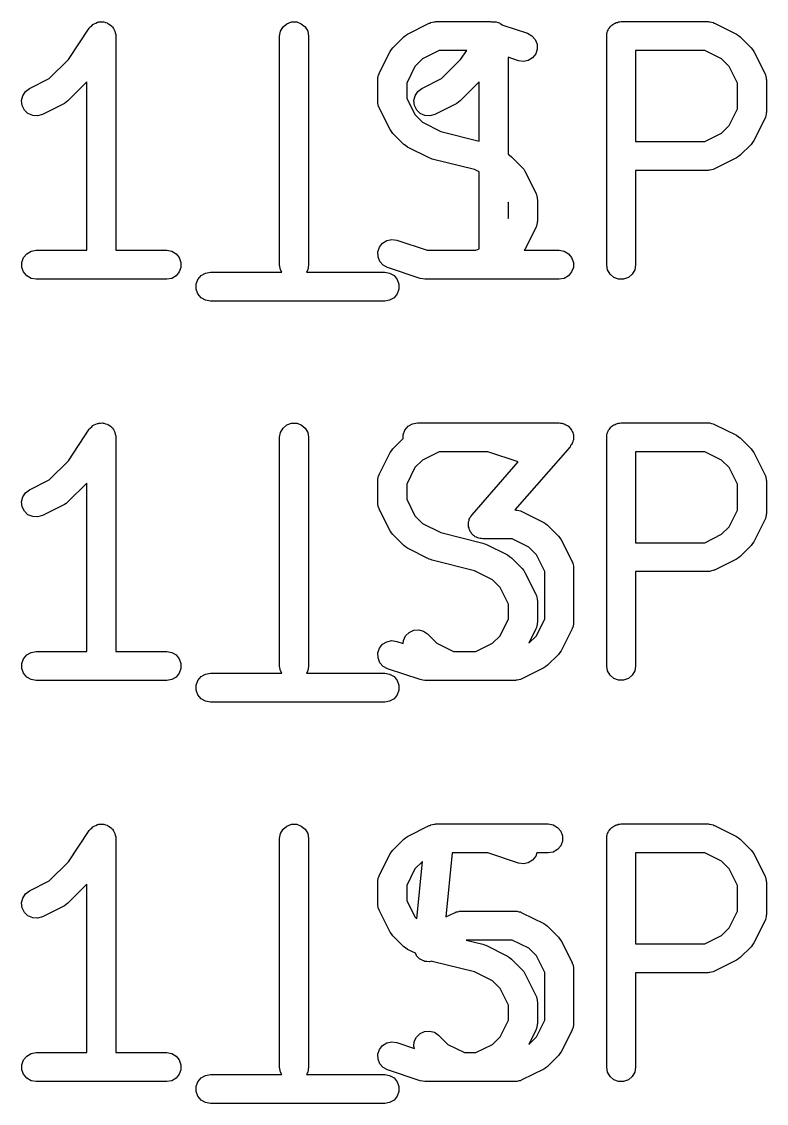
# Model space of a CAD drawing. Extents: x 98 to 199, y -139 to -72.
# Drawn here: x 156.42 to 161.13, y -107.11 to -100.26 of the extents above; entities that cross this region are included whole.
import ezdxf

# ---------------------------------------------------------------- set-up
doc = ezdxf.new("R2010")
doc.units = 0
doc.header["$MEASUREMENT"] = 0
doc.layers.add('BLACK', color=7, linetype='CONTINUOUS')

msp = doc.modelspace()

# ---------------------------------------------------------------- linework, layer by layer
at = {"layer": 'BLACK', "linetype": 'CONTINUOUS'}
for p, q in [((156.875, -100.271), (156.885, -100.267)), ((156.885, -100.267), (156.895, -100.262)), ((156.895, -100.262), (156.9, -100.262)), ((156.9, -100.262), (156.905, -100.26)), ((156.905, -100.26), (156.915, -100.26)), ((156.915, -100.26), (156.926, -100.259)), ((156.926, -100.259), (156.931, -100.26)), ((156.931, -100.26), (156.936, -100.26)), ((156.936, -100.26), (156.947, -100.264)), ((156.947, -100.264), (156.957, -100.266)), ((156.957, -100.266), (156.961, -100.269)), ((156.961, -100.269), (156.966, -100.271)), ((158.094, -100.271), (158.124, -100.26)), ((158.124, -100.26), (158.156, -100.26)), ((158.156, -100.26), (158.185, -100.271)), ((158.857, -100.337), (158.995, -100.268)), ((158.995, -100.268), (159, -100.267)), ((159, -100.267), (159.005, -100.264)), ((159.005, -100.264), (159.015, -100.262)), ((159.015, -100.262), (159.025, -100.259)), ((159.025, -100.259), (159.031, -100.259)), ((159.031, -100.259), (159.036, -100.258)), ((159.036, -100.258), (159.381, -100.258)), ((159.381, -100.258), (159.389, -100.26)), ((159.389, -100.26), (159.397, -100.26)), ((159.397, -100.26), (159.408, -100.259)), ((159.408, -100.259), (159.413, -100.26)), ((159.413, -100.26), (159.418, -100.26)), ((159.418, -100.26), (159.429, -100.264)), ((159.429, -100.264), (159.439, -100.266)), ((159.439, -100.266), (159.443, -100.269)), ((159.443, -100.269), (159.448, -100.271)), ((160.162, -100.271), (160.17, -100.268)), ((160.17, -100.268), (160.177, -100.264)), ((160.177, -100.264), (160.185, -100.263)), ((160.185, -100.263), (160.192, -100.26)), ((160.192, -100.26), (160.2, -100.26)), ((160.2, -100.26), (160.208, -100.258)), ((160.208, -100.258), (160.759, -100.258)), ((160.759, -100.258), (160.765, -100.259)), ((160.765, -100.259), (160.77, -100.259)), ((160.77, -100.259), (160.78, -100.262)), ((160.78, -100.262), (160.791, -100.264)), ((160.791, -100.264), (160.795, -100.267)), ((160.795, -100.267), (160.8, -100.268)), ((160.8, -100.268), (160.938, -100.337)), ((156.712, -100.498), (156.844, -100.299)), ((156.844, -100.299), (156.848, -100.295)), ((156.848, -100.295), (156.85, -100.291)), ((156.85, -100.291), (156.859, -100.284)), ((156.859, -100.284), (156.866, -100.276)), ((156.866, -100.276), (156.871, -100.274)), ((156.871, -100.274), (156.875, -100.271)), ((156.966, -100.271), (156.975, -100.278)), ((156.975, -100.278), (156.984, -100.284)), ((156.984, -100.284), (156.987, -100.288)), ((156.987, -100.288), (156.991, -100.291)), ((156.991, -100.291), (156.996, -100.301)), ((156.996, -100.301), (157.002, -100.309)), ((157.002, -100.309), (157.004, -100.314)), ((157.004, -100.314), (157.006, -100.319)), ((157.006, -100.319), (157.008, -100.329)), ((157.008, -100.329), (157.011, -100.34)), ((158.048, -100.35), (158.054, -100.319)), ((158.054, -100.319), (158.07, -100.291)), ((158.07, -100.291), (158.094, -100.271)), ((158.185, -100.271), (158.21, -100.291)), ((158.21, -100.291), (158.226, -100.319)), ((158.226, -100.319), (158.231, -100.35)), ((158.845, -100.346), (158.857, -100.337)), ((159.448, -100.271), (159.456, -100.278)), ((159.456, -100.278), (159.46, -100.28)), ((159.46, -100.28), (159.616, -100.332)), ((159.616, -100.332), (159.644, -100.347)), ((160.118, -100.334), (160.121, -100.326)), ((160.118, -100.342), (160.118, -100.334)), ((160.121, -100.326), (160.122, -100.319)), ((160.122, -100.319), (160.126, -100.312)), ((160.126, -100.312), (160.129, -100.304)), ((160.129, -100.304), (160.134, -100.298)), ((160.134, -100.298), (160.138, -100.291)), ((160.138, -100.291), (160.144, -100.286)), ((160.144, -100.286), (160.149, -100.28)), ((160.149, -100.28), (160.156, -100.276)), ((160.156, -100.276), (160.162, -100.271)), ((160.938, -100.337), (160.95, -100.346)), ((157.011, -100.34), (157.011, -100.345)), ((157.011, -100.345), (157.012, -100.35)), ((157.012, -100.35), (157.012, -101.706)), ((158.048, -101.798), (158.048, -100.35)), ((158.231, -100.35), (158.231, -101.798)), ((158.764, -100.423), (158.833, -100.354)), ((158.833, -100.354), (158.845, -100.346)), ((159.644, -100.347), (159.665, -100.371)), ((159.665, -100.371), (159.677, -100.4)), ((159.677, -100.4), (159.678, -100.432)), ((160.117, -100.35), (160.118, -100.342)), ((160.117, -101.798), (160.117, -100.35)), ((160.95, -100.346), (160.962, -100.354)), ((160.962, -100.354), (161.031, -100.423)), ((158.678, -100.585), (158.747, -100.447)), ((158.747, -100.447), (158.756, -100.435)), ((158.756, -100.435), (158.764, -100.423)), ((159.057, -100.441), (158.952, -100.494)), ((159.232, -100.441), (159.057, -100.441)), ((159.193, -100.498), (159.232, -100.441)), ((159.668, -100.462), (159.648, -100.487)), ((159.678, -100.432), (159.668, -100.462)), ((160.299, -100.441), (160.299, -101.017)), ((160.738, -100.441), (160.299, -100.441)), ((160.843, -100.494), (160.738, -100.441)), ((161.031, -100.423), (161.039, -100.435)), ((161.039, -100.435), (161.048, -100.447)), ((161.048, -100.447), (161.117, -100.585)), ((156.591, -100.619), (156.712, -100.498)), ((158.904, -100.542), (158.852, -100.647)), ((158.952, -100.494), (158.904, -100.542)), ((159.072, -100.619), (159.193, -100.498)), ((159.559, -100.506), (159.494, -100.484)), ((159.494, -100.484), (159.494, -101.098)), ((159.59, -100.51), (159.559, -100.506)), ((159.621, -100.504), (159.59, -100.51)), ((159.648, -100.487), (159.621, -100.504)), ((160.891, -100.542), (160.843, -100.494)), ((160.944, -100.647), (160.891, -100.542)), ((158.669, -100.615), (158.672, -100.605)), ((158.672, -100.605), (158.674, -100.594)), ((158.674, -100.594), (158.677, -100.59)), ((158.677, -100.59), (158.678, -100.585)), ((161.117, -100.585), (161.119, -100.59)), ((161.119, -100.59), (161.121, -100.594)), ((161.121, -100.594), (161.123, -100.605)), ((161.123, -100.605), (161.126, -100.615)), ((156.466, -100.682), (156.591, -100.619)), ((156.829, -100.64), (156.709, -100.759)), ((156.829, -101.706), (156.829, -100.64)), ((158.67, -100.62), (158.669, -100.615)), ((158.669, -100.626), (158.67, -100.62)), ((158.669, -100.764), (158.669, -100.626)), ((158.852, -100.647), (158.852, -100.742)), ((158.948, -100.682), (159.072, -100.619)), ((159.311, -100.64), (159.191, -100.759)), ((159.311, -101.014), (159.311, -100.64)), ((160.944, -100.811), (160.944, -100.647)), ((161.126, -100.615), (161.126, -100.62)), ((161.126, -100.62), (161.127, -100.626)), ((161.127, -100.626), (161.127, -100.832)), ((156.416, -100.758), (156.423, -100.727)), ((156.423, -100.727), (156.44, -100.701)), ((156.44, -100.701), (156.466, -100.682)), ((158.852, -100.742), (158.904, -100.847)), ((158.897, -100.758), (158.905, -100.727)), ((158.905, -100.727), (158.922, -100.701)), ((158.922, -100.701), (158.948, -100.682)), ((156.419, -100.79), (156.416, -100.758)), ((156.433, -100.818), (156.419, -100.79)), ((156.686, -100.776), (156.548, -100.845)), ((156.697, -100.768), (156.686, -100.776)), ((156.709, -100.759), (156.697, -100.768)), ((158.67, -100.769), (158.669, -100.764)), ((158.669, -100.774), (158.67, -100.769)), ((158.672, -100.784), (158.669, -100.774)), ((158.674, -100.795), (158.672, -100.784)), ((158.677, -100.799), (158.674, -100.795)), ((158.678, -100.804), (158.677, -100.799)), ((158.747, -100.942), (158.678, -100.804)), ((158.901, -100.79), (158.897, -100.758)), ((158.915, -100.818), (158.901, -100.79)), ((159.168, -100.776), (159.03, -100.845)), ((159.179, -100.768), (159.168, -100.776)), ((159.191, -100.759), (159.179, -100.768)), ((160.891, -100.916), (160.944, -100.811)), ((156.456, -100.84), (156.433, -100.818)), ((156.486, -100.852), (156.456, -100.84)), ((156.517, -100.854), (156.486, -100.852)), ((156.548, -100.845), (156.517, -100.854)), ((158.904, -100.847), (158.952, -100.895)), ((158.938, -100.84), (158.915, -100.818)), ((158.967, -100.852), (158.938, -100.84)), ((158.999, -100.854), (158.967, -100.852)), ((159.03, -100.845), (158.999, -100.854)), ((161.117, -100.873), (161.048, -101.011)), ((161.119, -100.868), (161.117, -100.873)), ((161.121, -100.864), (161.119, -100.868)), ((161.123, -100.853), (161.121, -100.864)), ((161.126, -100.843), (161.123, -100.853)), ((161.127, -100.832), (161.126, -100.838)), ((161.126, -100.838), (161.126, -100.843)), ((158.756, -100.954), (158.747, -100.942)), ((158.764, -100.966), (158.756, -100.954)), ((158.952, -100.895), (159.068, -100.953)), ((159.068, -100.953), (159.311, -101.014)), ((160.843, -100.964), (160.891, -100.916)), ((158.833, -101.035), (158.764, -100.966)), ((160.299, -101.017), (160.738, -101.017)), ((160.738, -101.017), (160.843, -100.964)), ((161.048, -101.011), (161.039, -101.023)), ((158.845, -101.043), (158.833, -101.035)), ((158.857, -101.052), (158.845, -101.043)), ((158.995, -101.121), (158.857, -101.052)), ((161.031, -101.035), (160.962, -101.104)), ((161.039, -101.023), (161.031, -101.035)), ((159.005, -101.124), (158.995, -101.121)), ((159.014, -101.128), (159.005, -101.124)), ((159.28, -101.195), (159.014, -101.128)), ((159.494, -101.098), (159.502, -101.104)), ((159.502, -101.104), (159.514, -101.113)), ((159.514, -101.113), (159.583, -101.181)), ((160.938, -101.121), (160.8, -101.19)), ((160.95, -101.112), (160.938, -101.121)), ((160.962, -101.104), (160.95, -101.112)), ((159.311, -101.21), (159.28, -101.195)), ((159.311, -101.696), (159.311, -101.21)), ((159.583, -101.181), (159.592, -101.193)), ((159.592, -101.193), (159.6, -101.205)), ((159.6, -101.205), (159.669, -101.343)), ((160.759, -101.2), (160.299, -101.2)), ((160.299, -101.2), (160.299, -101.798)), ((160.765, -101.199), (160.759, -101.2)), ((160.77, -101.199), (160.765, -101.199)), ((160.78, -101.196), (160.77, -101.199)), ((160.791, -101.194), (160.78, -101.196)), ((160.795, -101.192), (160.791, -101.194)), ((160.8, -101.19), (160.795, -101.192)), ((159.669, -101.343), (159.671, -101.348)), ((159.671, -101.348), (159.673, -101.353)), ((159.673, -101.353), (159.675, -101.363)), ((159.675, -101.363), (159.678, -101.374)), ((159.496, -101.406), (159.494, -101.401)), ((159.494, -101.401), (159.494, -101.505)), ((159.496, -101.5), (159.496, -101.406)), ((159.678, -101.374), (159.678, -101.379)), ((159.678, -101.379), (159.679, -101.384)), ((159.679, -101.384), (159.679, -101.522)), ((159.494, -101.505), (159.496, -101.5)), ((159.669, -101.563), (159.6, -101.701)), ((159.671, -101.558), (159.669, -101.563)), ((159.673, -101.553), (159.671, -101.558)), ((159.675, -101.543), (159.673, -101.553)), ((159.678, -101.532), (159.675, -101.543)), ((159.679, -101.522), (159.678, -101.527)), ((159.678, -101.527), (159.678, -101.532)), ((158.727, -101.644), (158.758, -101.637)), ((158.758, -101.637), (158.789, -101.642)), ((156.476, -101.712), (156.507, -101.706)), ((156.507, -101.706), (156.829, -101.706)), ((157.012, -101.706), (157.334, -101.706)), ((157.334, -101.706), (157.365, -101.712)), ((158.67, -101.715), (158.68, -101.685)), ((158.68, -101.685), (158.699, -101.66)), ((158.699, -101.66), (158.727, -101.644)), ((158.789, -101.642), (158.982, -101.706)), ((158.982, -101.706), (159.29, -101.706)), ((159.29, -101.706), (159.311, -101.696)), ((159.6, -101.701), (159.596, -101.706)), ((159.596, -101.706), (159.816, -101.706)), ((159.816, -101.706), (159.847, -101.712)), ((156.417, -101.782), (156.428, -101.752)), ((156.428, -101.752), (156.448, -101.728)), ((156.448, -101.728), (156.476, -101.712)), ((157.365, -101.712), (157.393, -101.728)), ((157.393, -101.728), (157.413, -101.752)), ((157.413, -101.752), (157.424, -101.782)), ((158.671, -101.747), (158.67, -101.715)), ((158.682, -101.777), (158.671, -101.747)), ((159.847, -101.712), (159.875, -101.728)), ((159.875, -101.728), (159.895, -101.752)), ((159.895, -101.752), (159.906, -101.782)), ((156.417, -101.814), (156.417, -101.782)), ((156.428, -101.843), (156.417, -101.814)), ((156.448, -101.868), (156.428, -101.843)), ((157.413, -101.843), (157.393, -101.868)), ((157.424, -101.814), (157.413, -101.843)), ((157.424, -101.782), (157.424, -101.814)), ((157.579, -101.85), (157.61, -101.844)), ((157.61, -101.844), (158.062, -101.844)), ((158.054, -101.829), (158.048, -101.798)), ((158.062, -101.844), (158.054, -101.829)), ((158.226, -101.829), (158.217, -101.844)), ((158.217, -101.844), (158.713, -101.844)), ((158.231, -101.798), (158.226, -101.829)), ((158.703, -101.8), (158.682, -101.777)), ((158.731, -101.815), (158.703, -101.8)), ((158.713, -101.844), (158.744, -101.85)), ((158.938, -101.884), (158.731, -101.815)), ((159.895, -101.843), (159.875, -101.868)), ((159.906, -101.814), (159.895, -101.843)), ((159.906, -101.782), (159.906, -101.814)), ((160.122, -101.829), (160.117, -101.798)), ((160.138, -101.856), (160.122, -101.829)), ((160.294, -101.829), (160.278, -101.856)), ((160.299, -101.798), (160.294, -101.829)), ((156.476, -101.884), (156.448, -101.868)), ((156.507, -101.889), (156.476, -101.884)), ((157.334, -101.889), (156.507, -101.889)), ((157.365, -101.884), (157.334, -101.889)), ((157.393, -101.868), (157.365, -101.884)), ((157.52, -101.92), (157.531, -101.89)), ((157.531, -101.89), (157.551, -101.865)), ((157.551, -101.865), (157.579, -101.85)), ((158.744, -101.85), (158.772, -101.865)), ((158.772, -101.865), (158.792, -101.89)), ((158.792, -101.89), (158.803, -101.92)), ((158.953, -101.887), (158.938, -101.884)), ((158.967, -101.889), (158.953, -101.887)), ((159.816, -101.889), (158.967, -101.889)), ((159.847, -101.884), (159.816, -101.889)), ((159.875, -101.868), (159.847, -101.884)), ((160.162, -101.877), (160.138, -101.856)), ((160.192, -101.888), (160.162, -101.877)), ((160.224, -101.888), (160.192, -101.888)), ((160.254, -101.877), (160.224, -101.888)), ((160.278, -101.856), (160.254, -101.877)), ((157.52, -101.951), (157.52, -101.92)), ((157.531, -101.981), (157.52, -101.951)), ((157.551, -102.006), (157.531, -101.981)), ((158.792, -101.981), (158.772, -102.006)), ((158.803, -101.951), (158.792, -101.981)), ((158.803, -101.92), (158.803, -101.951)), ((157.579, -102.021), (157.551, -102.006)), ((157.61, -102.027), (157.579, -102.021)), ((158.713, -102.027), (157.61, -102.027)), ((158.744, -102.021), (158.713, -102.027)), ((158.772, -102.006), (158.744, -102.021)), ((156.885, -102.807), (156.895, -102.802)), ((156.895, -102.802), (156.9, -102.802)), ((156.9, -102.802), (156.905, -102.8)), ((156.905, -102.8), (156.915, -102.8)), ((156.915, -102.8), (156.926, -102.799)), ((156.926, -102.799), (156.931, -102.8)), ((156.931, -102.8), (156.936, -102.8)), ((156.936, -102.8), (156.947, -102.804)), ((158.094, -102.811), (158.124, -102.8)), ((158.124, -102.8), (158.156, -102.8)), ((158.156, -102.8), (158.185, -102.811)), ((158.889, -102.804), (158.92, -102.798)), ((158.92, -102.798), (159.816, -102.798)), ((159.816, -102.798), (159.825, -102.8)), ((159.825, -102.8), (159.834, -102.8)), ((159.834, -102.8), (159.84, -102.803)), ((159.84, -102.803), (159.847, -102.804)), ((160.177, -102.804), (160.185, -102.803)), ((160.185, -102.803), (160.192, -102.8)), ((160.192, -102.8), (160.2, -102.8)), ((160.2, -102.8), (160.208, -102.798)), ((160.208, -102.798), (160.759, -102.798)), ((160.759, -102.798), (160.765, -102.799)), ((160.765, -102.799), (160.77, -102.799)), ((160.77, -102.799), (160.78, -102.802)), ((160.78, -102.802), (160.791, -102.804)), ((156.712, -103.038), (156.844, -102.839)), ((156.844, -102.839), (156.848, -102.835)), ((156.848, -102.835), (156.85, -102.831)), ((156.85, -102.831), (156.859, -102.824)), ((156.859, -102.824), (156.866, -102.816)), ((156.866, -102.816), (156.871, -102.814)), ((156.871, -102.814), (156.875, -102.811)), ((156.875, -102.811), (156.885, -102.807)), ((156.947, -102.804), (156.957, -102.806)), ((156.957, -102.806), (156.961, -102.809)), ((156.961, -102.809), (156.966, -102.811)), ((156.966, -102.811), (156.975, -102.818)), ((156.975, -102.818), (156.984, -102.824)), ((156.984, -102.824), (156.987, -102.828)), ((156.987, -102.828), (156.991, -102.831)), ((156.991, -102.831), (156.996, -102.841)), ((156.996, -102.841), (157.002, -102.849)), ((157.002, -102.849), (157.004, -102.854)), ((157.004, -102.854), (157.006, -102.859)), ((157.006, -102.859), (157.008, -102.869)), ((157.008, -102.869), (157.011, -102.88)), ((158.048, -102.89), (158.054, -102.859)), ((158.054, -102.859), (158.07, -102.831)), ((158.07, -102.831), (158.094, -102.811)), ((158.185, -102.811), (158.21, -102.831)), ((158.21, -102.831), (158.226, -102.859)), ((158.226, -102.859), (158.231, -102.89)), ((158.83, -102.874), (158.841, -102.844)), ((158.841, -102.844), (158.861, -102.82)), ((158.861, -102.82), (158.889, -102.804)), ((159.847, -102.804), (159.855, -102.808)), ((159.855, -102.808), (159.863, -102.812)), ((159.863, -102.812), (159.869, -102.816)), ((159.869, -102.816), (159.875, -102.82)), ((159.875, -102.82), (159.881, -102.827)), ((159.881, -102.827), (159.887, -102.833)), ((159.887, -102.833), (159.891, -102.839)), ((159.891, -102.839), (159.895, -102.844)), ((159.895, -102.844), (159.898, -102.853)), ((159.898, -102.853), (159.903, -102.86)), ((159.903, -102.86), (159.904, -102.867)), ((159.904, -102.867), (159.906, -102.874)), ((160.118, -102.874), (160.121, -102.866)), ((160.121, -102.866), (160.122, -102.859)), ((160.122, -102.859), (160.126, -102.852)), ((160.126, -102.852), (160.129, -102.844)), ((160.129, -102.844), (160.134, -102.838)), ((160.134, -102.838), (160.138, -102.831)), ((160.138, -102.831), (160.144, -102.826)), ((160.144, -102.826), (160.149, -102.82)), ((160.149, -102.82), (160.156, -102.816)), ((160.156, -102.816), (160.162, -102.811)), ((160.162, -102.811), (160.17, -102.808)), ((160.17, -102.808), (160.177, -102.804)), ((160.791, -102.804), (160.795, -102.807)), ((160.795, -102.807), (160.8, -102.808)), ((160.8, -102.808), (160.938, -102.877)), ((157.011, -102.88), (157.011, -102.885)), ((157.011, -102.885), (157.012, -102.89)), ((157.012, -102.89), (157.012, -104.246)), ((158.048, -104.338), (158.048, -102.89)), ((158.231, -102.89), (158.231, -104.338)), ((158.764, -102.963), (158.83, -102.898)), ((158.83, -102.898), (158.83, -102.874)), ((159.895, -102.936), (159.889, -102.942)), ((159.898, -102.929), (159.895, -102.936)), ((159.901, -102.923), (159.898, -102.929)), ((159.903, -102.914), (159.901, -102.923)), ((159.906, -102.906), (159.903, -102.914)), ((159.906, -102.874), (159.906, -102.883)), ((159.906, -102.883), (159.907, -102.892)), ((159.907, -102.892), (159.906, -102.899)), ((159.906, -102.899), (159.906, -102.906)), ((160.117, -102.89), (160.118, -102.882)), ((160.117, -104.338), (160.117, -102.89)), ((160.118, -102.882), (160.118, -102.874)), ((160.938, -102.877), (160.95, -102.886)), ((160.95, -102.886), (160.962, -102.894)), ((160.962, -102.894), (161.031, -102.963)), ((158.678, -103.125), (158.747, -102.987)), ((158.747, -102.987), (158.756, -102.975)), ((158.756, -102.975), (158.764, -102.963)), ((159.057, -102.981), (158.952, -103.034)), ((159.366, -102.981), (159.057, -102.981)), ((159.558, -103.045), (159.366, -102.981)), ((159.885, -102.95), (159.535, -103.35)), ((159.889, -102.942), (159.885, -102.95)), ((160.299, -102.981), (160.299, -103.557)), ((160.738, -102.981), (160.299, -102.981)), ((160.843, -103.034), (160.738, -102.981)), ((161.031, -102.963), (161.039, -102.975)), ((161.039, -102.975), (161.048, -102.987)), ((161.048, -102.987), (161.117, -103.125)), ((156.591, -103.159), (156.712, -103.038)), ((158.952, -103.034), (158.904, -103.082)), ((159.265, -103.381), (159.558, -103.045)), ((160.891, -103.082), (160.843, -103.034)), ((158.669, -103.155), (158.672, -103.145)), ((158.672, -103.145), (158.674, -103.134)), ((158.674, -103.134), (158.677, -103.13)), ((158.677, -103.13), (158.678, -103.125)), ((158.904, -103.082), (158.852, -103.187)), ((160.944, -103.187), (160.891, -103.082)), ((161.117, -103.125), (161.119, -103.13)), ((161.119, -103.13), (161.121, -103.134)), ((161.121, -103.134), (161.123, -103.145)), ((161.123, -103.145), (161.126, -103.155)), ((156.466, -103.222), (156.591, -103.159)), ((156.829, -103.18), (156.709, -103.299)), ((156.829, -104.246), (156.829, -103.18)), ((158.67, -103.16), (158.669, -103.155)), ((158.669, -103.166), (158.67, -103.16)), ((158.669, -103.304), (158.669, -103.166)), ((158.852, -103.187), (158.852, -103.282)), ((160.944, -103.351), (160.944, -103.187)), ((161.126, -103.155), (161.126, -103.16)), ((161.126, -103.16), (161.127, -103.166)), ((161.127, -103.166), (161.127, -103.372)), ((156.416, -103.298), (156.423, -103.267)), ((156.423, -103.267), (156.44, -103.241)), ((156.44, -103.241), (156.466, -103.222)), ((158.852, -103.282), (158.904, -103.387)), ((156.419, -103.33), (156.416, -103.298)), ((156.433, -103.358), (156.419, -103.33)), ((156.686, -103.316), (156.548, -103.385)), ((156.697, -103.308), (156.686, -103.316)), ((156.709, -103.299), (156.697, -103.308)), ((158.67, -103.309), (158.669, -103.304)), ((158.669, -103.314), (158.67, -103.309)), ((158.672, -103.324), (158.669, -103.314)), ((158.674, -103.335), (158.672, -103.324)), ((158.677, -103.339), (158.674, -103.335)), ((158.678, -103.344), (158.677, -103.339)), ((158.747, -103.482), (158.678, -103.344)), ((159.535, -103.35), (159.54, -103.35)), ((159.54, -103.35), (159.545, -103.351)), ((159.545, -103.351), (159.551, -103.351)), ((159.551, -103.351), (159.561, -103.354)), ((160.891, -103.456), (160.944, -103.351)), ((156.456, -103.38), (156.433, -103.358)), ((156.486, -103.392), (156.456, -103.38)), ((156.517, -103.394), (156.486, -103.392)), ((156.548, -103.385), (156.517, -103.394)), ((158.904, -103.387), (158.952, -103.435)), ((159.243, -103.426), (159.246, -103.417)), ((159.246, -103.417), (159.248, -103.408)), ((159.248, -103.408), (159.252, -103.402)), ((159.252, -103.402), (159.254, -103.396)), ((159.254, -103.396), (159.26, -103.389)), ((159.26, -103.389), (159.265, -103.381)), ((159.561, -103.354), (159.572, -103.355)), ((159.572, -103.355), (159.576, -103.358)), ((159.576, -103.358), (159.581, -103.36)), ((159.581, -103.36), (159.719, -103.429)), ((161.117, -103.413), (161.048, -103.551)), ((161.119, -103.408), (161.117, -103.413)), ((161.121, -103.404), (161.119, -103.408)), ((161.123, -103.393), (161.121, -103.404)), ((161.126, -103.383), (161.123, -103.393)), ((161.127, -103.372), (161.126, -103.378)), ((161.126, -103.378), (161.126, -103.383)), ((158.756, -103.494), (158.747, -103.482)), ((158.952, -103.435), (159.068, -103.493)), ((159.242, -103.44), (159.243, -103.433)), ((159.243, -103.448), (159.242, -103.44)), ((159.243, -103.433), (159.243, -103.426)), ((159.243, -103.457), (159.243, -103.448)), ((159.246, -103.464), (159.243, -103.457)), ((159.247, -103.471), (159.246, -103.464)), ((159.251, -103.479), (159.247, -103.471)), ((159.254, -103.487), (159.251, -103.479)), ((159.259, -103.493), (159.254, -103.487)), ((159.719, -103.429), (159.731, -103.437)), ((159.731, -103.437), (159.743, -103.446)), ((159.743, -103.446), (159.812, -103.515)), ((160.843, -103.504), (160.891, -103.456)), ((158.764, -103.506), (158.756, -103.494)), ((158.833, -103.575), (158.764, -103.506)), ((159.068, -103.493), (159.334, -103.56)), ((159.262, -103.499), (159.259, -103.493)), ((159.269, -103.505), (159.262, -103.499)), ((159.275, -103.511), (159.269, -103.505)), ((159.281, -103.515), (159.275, -103.511)), ((159.286, -103.52), (159.281, -103.515)), ((159.294, -103.523), (159.286, -103.52)), ((159.302, -103.527), (159.294, -103.523)), ((159.309, -103.529), (159.302, -103.527)), ((159.316, -103.531), (159.309, -103.529)), ((159.325, -103.531), (159.316, -103.531)), ((159.333, -103.533), (159.325, -103.531)), ((159.519, -103.533), (159.333, -103.533)), ((159.624, -103.585), (159.519, -103.533)), ((159.812, -103.515), (159.82, -103.527)), ((159.82, -103.527), (159.829, -103.538)), ((159.829, -103.538), (159.898, -103.676)), ((160.738, -103.557), (160.843, -103.504)), ((161.048, -103.551), (161.039, -103.563)), ((158.845, -103.583), (158.833, -103.575)), ((158.857, -103.592), (158.845, -103.583)), ((158.995, -103.661), (158.857, -103.592)), ((159.334, -103.56), (159.343, -103.564)), ((159.343, -103.564), (159.353, -103.566)), ((159.353, -103.566), (159.49, -103.635)), ((159.672, -103.633), (159.624, -103.585)), ((160.299, -103.557), (160.738, -103.557)), ((161.031, -103.575), (160.962, -103.644)), ((161.039, -103.563), (161.031, -103.575)), ((159.005, -103.664), (158.995, -103.661)), ((159.014, -103.668), (159.005, -103.664)), ((159.28, -103.735), (159.014, -103.668)), ((159.49, -103.635), (159.502, -103.644)), ((159.502, -103.644), (159.514, -103.653)), ((159.514, -103.653), (159.583, -103.721)), ((159.725, -103.739), (159.672, -103.633)), ((159.898, -103.676), (159.899, -103.681)), ((159.899, -103.681), (159.902, -103.686)), ((159.902, -103.686), (159.904, -103.696)), ((160.938, -103.661), (160.8, -103.73)), ((160.95, -103.652), (160.938, -103.661)), ((160.962, -103.644), (160.95, -103.652)), ((159.395, -103.792), (159.28, -103.735)), ((159.583, -103.721), (159.592, -103.733)), ((159.592, -103.733), (159.6, -103.745)), ((159.6, -103.745), (159.669, -103.883)), ((159.725, -104.04), (159.725, -103.739)), ((159.904, -103.696), (159.907, -103.707)), ((159.907, -103.707), (159.907, -103.712)), ((159.907, -103.712), (159.907, -103.717)), ((159.907, -103.717), (159.907, -104.062)), ((160.759, -103.74), (160.299, -103.74)), ((160.299, -103.74), (160.299, -104.338)), ((160.765, -103.739), (160.759, -103.74)), ((160.77, -103.739), (160.765, -103.739)), ((160.78, -103.736), (160.77, -103.739)), ((160.791, -103.734), (160.78, -103.736)), ((160.795, -103.732), (160.791, -103.734)), ((160.8, -103.73), (160.795, -103.732)), ((159.443, -103.84), (159.395, -103.792)), ((159.496, -103.946), (159.443, -103.84)), ((159.669, -103.883), (159.671, -103.888)), ((159.671, -103.888), (159.673, -103.893)), ((159.673, -103.893), (159.675, -103.903)), ((159.496, -104.04), (159.496, -103.946)), ((159.675, -103.903), (159.678, -103.914)), ((159.678, -103.914), (159.678, -103.919)), ((159.678, -103.919), (159.679, -103.924)), ((159.679, -103.924), (159.679, -104.062)), ((159.443, -104.146), (159.496, -104.04)), ((159.669, -104.103), (159.624, -104.194)), ((159.671, -104.098), (159.669, -104.103)), ((159.673, -104.093), (159.671, -104.098)), ((159.672, -104.146), (159.725, -104.04)), ((159.675, -104.083), (159.673, -104.093)), ((159.678, -104.072), (159.675, -104.083)), ((159.679, -104.062), (159.678, -104.067)), ((159.678, -104.067), (159.678, -104.072)), ((159.898, -104.103), (159.829, -104.241)), ((159.899, -104.098), (159.898, -104.103)), ((159.902, -104.093), (159.899, -104.098)), ((159.904, -104.083), (159.902, -104.093)), ((159.907, -104.072), (159.904, -104.083)), ((159.907, -104.062), (159.907, -104.067)), ((159.907, -104.067), (159.907, -104.072)), ((158.831, -104.176), (158.845, -104.147)), ((158.845, -104.147), (158.867, -104.125)), ((158.867, -104.125), (158.896, -104.111)), ((158.896, -104.111), (158.928, -104.109)), ((158.928, -104.109), (158.958, -104.117)), ((158.958, -104.117), (158.984, -104.135)), ((158.984, -104.135), (159.043, -104.194)), ((159.395, -104.194), (159.443, -104.146)), ((159.624, -104.194), (159.672, -104.146)), ((158.67, -104.255), (158.68, -104.225)), ((158.68, -104.225), (158.699, -104.2)), ((158.699, -104.2), (158.727, -104.184)), ((158.727, -104.184), (158.758, -104.177)), ((158.758, -104.177), (158.789, -104.182)), ((158.789, -104.182), (158.83, -104.196)), ((158.83, -104.196), (158.831, -104.176)), ((159.043, -104.194), (159.148, -104.246)), ((159.29, -104.246), (159.395, -104.194)), ((159.624, -104.194), (159.624, -104.194)), ((159.829, -104.241), (159.82, -104.252)), ((156.417, -104.322), (156.428, -104.292)), ((156.428, -104.292), (156.448, -104.268)), ((156.448, -104.268), (156.476, -104.252)), ((156.476, -104.252), (156.507, -104.246)), ((156.507, -104.246), (156.829, -104.246)), ((157.012, -104.246), (157.334, -104.246)), ((157.334, -104.246), (157.365, -104.252)), ((157.365, -104.252), (157.393, -104.268)), ((157.393, -104.268), (157.413, -104.292)), ((157.413, -104.292), (157.424, -104.322)), ((158.671, -104.287), (158.67, -104.255)), ((158.682, -104.317), (158.671, -104.287)), ((159.148, -104.246), (159.29, -104.246)), ((159.812, -104.264), (159.743, -104.333)), ((159.82, -104.252), (159.812, -104.264)), ((156.417, -104.354), (156.417, -104.322)), ((156.428, -104.383), (156.417, -104.354)), ((157.424, -104.354), (157.413, -104.383)), ((157.424, -104.322), (157.424, -104.354)), ((158.054, -104.369), (158.048, -104.338)), ((158.062, -104.384), (158.054, -104.369)), ((158.226, -104.369), (158.217, -104.384)), ((158.231, -104.338), (158.226, -104.369)), ((158.703, -104.34), (158.682, -104.317)), ((158.731, -104.355), (158.703, -104.34)), ((158.938, -104.424), (158.731, -104.355)), ((159.719, -104.35), (159.581, -104.419)), ((159.731, -104.342), (159.719, -104.35)), ((159.743, -104.333), (159.731, -104.342)), ((160.122, -104.369), (160.117, -104.338)), ((160.138, -104.396), (160.122, -104.369)), ((160.294, -104.369), (160.278, -104.396)), ((160.299, -104.338), (160.294, -104.369)), ((156.448, -104.408), (156.428, -104.383)), ((156.476, -104.424), (156.448, -104.408)), ((156.507, -104.429), (156.476, -104.424)), ((157.334, -104.429), (156.507, -104.429)), ((157.365, -104.424), (157.334, -104.429)), ((157.393, -104.408), (157.365, -104.424)), ((157.413, -104.383), (157.393, -104.408)), ((157.52, -104.46), (157.531, -104.43)), ((157.531, -104.43), (157.551, -104.405)), ((157.551, -104.405), (157.579, -104.39)), ((157.579, -104.39), (157.61, -104.384)), ((157.61, -104.384), (158.062, -104.384)), ((158.217, -104.384), (158.713, -104.384)), ((158.713, -104.384), (158.744, -104.39)), ((158.744, -104.39), (158.772, -104.405)), ((158.772, -104.405), (158.792, -104.43)), ((158.792, -104.43), (158.803, -104.46)), ((158.953, -104.427), (158.938, -104.424)), ((158.967, -104.429), (158.953, -104.427)), ((159.54, -104.429), (158.967, -104.429)), ((159.545, -104.428), (159.54, -104.429)), ((159.551, -104.428), (159.545, -104.428)), ((159.561, -104.425), (159.551, -104.428)), ((159.572, -104.424), (159.561, -104.425)), ((159.576, -104.421), (159.572, -104.424)), ((159.581, -104.419), (159.576, -104.421)), ((160.162, -104.417), (160.138, -104.396)), ((160.192, -104.428), (160.162, -104.417)), ((160.224, -104.428), (160.192, -104.428)), ((160.254, -104.417), (160.224, -104.428)), ((160.278, -104.396), (160.254, -104.417)), ((157.52, -104.491), (157.52, -104.46)), ((157.531, -104.521), (157.52, -104.491)), ((158.803, -104.491), (158.792, -104.521)), ((158.803, -104.46), (158.803, -104.491)), ((157.551, -104.546), (157.531, -104.521)), ((157.579, -104.561), (157.551, -104.546)), ((157.61, -104.567), (157.579, -104.561)), ((158.713, -104.567), (157.61, -104.567)), ((158.744, -104.561), (158.713, -104.567)), ((158.772, -104.546), (158.744, -104.561)), ((158.792, -104.521), (158.772, -104.546)), ((156.712, -105.578), (156.844, -105.379)), ((156.844, -105.379), (156.848, -105.375)), ((156.848, -105.375), (156.85, -105.371)), ((156.85, -105.371), (156.859, -105.364)), ((156.859, -105.364), (156.866, -105.356)), ((156.866, -105.356), (156.871, -105.354)), ((156.871, -105.354), (156.875, -105.351)), ((156.875, -105.351), (156.885, -105.347)), ((156.885, -105.347), (156.895, -105.342)), ((156.895, -105.342), (156.9, -105.342)), ((156.9, -105.342), (156.905, -105.34)), ((156.905, -105.34), (156.915, -105.34)), ((156.915, -105.34), (156.926, -105.339)), ((156.926, -105.339), (156.931, -105.34)), ((156.931, -105.34), (156.936, -105.34)), ((156.936, -105.34), (156.947, -105.344)), ((156.947, -105.344), (156.957, -105.346)), ((156.957, -105.346), (156.961, -105.349)), ((156.961, -105.349), (156.966, -105.351)), ((156.966, -105.351), (156.975, -105.358)), ((156.975, -105.358), (156.984, -105.364)), ((156.984, -105.364), (156.987, -105.368)), ((156.987, -105.368), (156.991, -105.371)), ((156.991, -105.371), (156.996, -105.381)), ((156.996, -105.381), (157.002, -105.389)), ((157.002, -105.389), (157.004, -105.394)), ((157.004, -105.394), (157.006, -105.399)), ((157.006, -105.399), (157.008, -105.409)), ((158.048, -105.43), (158.054, -105.399)), ((158.054, -105.399), (158.07, -105.371)), ((158.07, -105.371), (158.094, -105.351)), ((158.094, -105.351), (158.124, -105.34)), ((158.124, -105.34), (158.156, -105.34)), ((158.156, -105.34), (158.185, -105.351)), ((158.185, -105.351), (158.21, -105.371)), ((158.21, -105.371), (158.226, -105.399)), ((158.226, -105.399), (158.231, -105.43)), ((158.857, -105.417), (158.995, -105.348)), ((158.995, -105.348), (159, -105.347)), ((159, -105.347), (159.005, -105.344)), ((159.005, -105.344), (159.015, -105.342)), ((159.015, -105.342), (159.025, -105.339)), ((159.025, -105.339), (159.031, -105.339)), ((159.031, -105.339), (159.036, -105.338)), ((159.036, -105.338), (159.747, -105.338)), ((159.747, -105.338), (159.778, -105.344)), ((159.778, -105.344), (159.806, -105.36)), ((159.806, -105.36), (159.826, -105.384)), ((159.826, -105.384), (159.837, -105.414)), ((160.118, -105.414), (160.121, -105.406)), ((160.121, -105.406), (160.122, -105.399)), ((160.122, -105.399), (160.126, -105.392)), ((160.126, -105.392), (160.129, -105.384)), ((160.129, -105.384), (160.134, -105.378)), ((160.134, -105.378), (160.138, -105.371)), ((160.138, -105.371), (160.144, -105.366)), ((160.144, -105.366), (160.149, -105.36)), ((160.149, -105.36), (160.156, -105.356)), ((160.156, -105.356), (160.162, -105.351)), ((160.162, -105.351), (160.17, -105.348)), ((160.17, -105.348), (160.177, -105.344)), ((160.177, -105.344), (160.185, -105.343)), ((160.185, -105.343), (160.192, -105.34)), ((160.192, -105.34), (160.2, -105.34)), ((160.2, -105.34), (160.208, -105.338)), ((160.208, -105.338), (160.759, -105.338)), ((160.759, -105.338), (160.765, -105.339)), ((160.765, -105.339), (160.77, -105.339)), ((160.77, -105.339), (160.78, -105.342)), ((160.78, -105.342), (160.791, -105.344)), ((160.791, -105.344), (160.795, -105.347)), ((160.795, -105.347), (160.8, -105.348)), ((160.8, -105.348), (160.938, -105.417)), ((157.008, -105.409), (157.011, -105.42)), ((157.011, -105.42), (157.011, -105.425)), ((157.011, -105.425), (157.012, -105.43)), ((157.012, -105.43), (157.012, -106.786)), ((158.048, -106.878), (158.048, -105.43)), ((158.231, -105.43), (158.231, -106.878)), ((158.764, -105.503), (158.833, -105.434)), ((158.833, -105.434), (158.845, -105.426)), ((158.845, -105.426), (158.857, -105.417)), ((159.837, -105.446), (159.826, -105.476)), ((159.837, -105.414), (159.837, -105.446)), ((160.117, -105.43), (160.118, -105.422)), ((160.117, -106.878), (160.117, -105.43)), ((160.118, -105.422), (160.118, -105.414)), ((160.938, -105.417), (160.95, -105.426)), ((160.95, -105.426), (160.962, -105.434)), ((160.962, -105.434), (161.031, -105.503)), ((158.678, -105.665), (158.747, -105.527)), ((158.747, -105.527), (158.756, -105.515)), ((158.756, -105.515), (158.764, -105.503)), ((159.14, -105.521), (159.1, -105.927)), ((159.366, -105.521), (159.14, -105.521)), ((159.559, -105.586), (159.366, -105.521)), ((159.668, -105.542), (159.648, -105.567)), ((159.675, -105.521), (159.668, -105.542)), ((159.747, -105.521), (159.675, -105.521)), ((159.778, -105.516), (159.747, -105.521)), ((159.806, -105.5), (159.778, -105.516)), ((159.826, -105.476), (159.806, -105.5)), ((160.299, -105.521), (160.299, -106.097)), ((160.738, -105.521), (160.299, -105.521)), ((160.843, -105.574), (160.738, -105.521)), ((161.031, -105.503), (161.039, -105.515)), ((161.039, -105.515), (161.048, -105.527)), ((161.048, -105.527), (161.117, -105.665)), ((156.591, -105.699), (156.712, -105.578)), ((158.951, -105.575), (158.904, -105.622)), ((158.915, -105.938), (158.951, -105.575)), ((159.59, -105.59), (159.559, -105.586)), ((159.621, -105.584), (159.59, -105.59)), ((159.648, -105.567), (159.621, -105.584)), ((160.891, -105.622), (160.843, -105.574)), ((158.672, -105.685), (158.674, -105.674)), ((158.674, -105.674), (158.677, -105.67)), ((158.677, -105.67), (158.678, -105.665)), ((158.904, -105.622), (158.852, -105.727)), ((160.944, -105.727), (160.891, -105.622)), ((161.117, -105.665), (161.119, -105.67)), ((161.119, -105.67), (161.121, -105.674)), ((161.121, -105.674), (161.123, -105.685)), ((156.466, -105.762), (156.591, -105.699)), ((156.829, -105.72), (156.709, -105.839)), ((156.829, -106.786), (156.829, -105.72)), ((158.669, -105.695), (158.672, -105.685)), ((158.67, -105.7), (158.669, -105.695)), ((158.669, -105.706), (158.67, -105.7)), ((158.669, -105.844), (158.669, -105.706)), ((158.852, -105.727), (158.852, -105.822)), ((160.944, -105.891), (160.944, -105.727)), ((161.123, -105.685), (161.126, -105.695)), ((161.126, -105.695), (161.126, -105.7)), ((161.126, -105.7), (161.127, -105.706)), ((161.127, -105.706), (161.127, -105.912)), ((156.416, -105.838), (156.423, -105.807)), ((156.423, -105.807), (156.44, -105.781)), ((156.44, -105.781), (156.466, -105.762)), ((156.419, -105.87), (156.416, -105.838)), ((156.433, -105.898), (156.419, -105.87)), ((156.686, -105.856), (156.548, -105.925)), ((156.697, -105.848), (156.686, -105.856)), ((156.709, -105.839), (156.697, -105.848)), ((158.67, -105.849), (158.669, -105.844)), ((158.669, -105.854), (158.67, -105.849)), ((158.672, -105.864), (158.669, -105.854)), ((158.674, -105.875), (158.672, -105.864)), ((158.677, -105.879), (158.674, -105.875)), ((158.678, -105.884), (158.677, -105.879)), ((158.747, -106.022), (158.678, -105.884)), ((158.852, -105.822), (158.904, -105.927)), ((156.456, -105.92), (156.433, -105.898)), ((156.486, -105.932), (156.456, -105.92)), ((156.517, -105.934), (156.486, -105.932)), ((156.548, -105.925), (156.517, -105.934)), ((158.904, -105.927), (158.915, -105.938)), ((159.1, -105.927), (159.155, -105.9)), ((159.155, -105.9), (159.16, -105.898)), ((159.16, -105.898), (159.164, -105.895)), ((159.164, -105.895), (159.175, -105.894)), ((159.175, -105.894), (159.185, -105.891)), ((159.185, -105.891), (159.19, -105.891)), ((159.19, -105.891), (159.196, -105.89)), ((159.196, -105.89), (159.54, -105.89)), ((159.54, -105.89), (159.545, -105.891)), ((159.545, -105.891), (159.551, -105.891)), ((159.551, -105.891), (159.561, -105.894)), ((159.561, -105.894), (159.572, -105.895)), ((159.572, -105.895), (159.576, -105.898)), ((159.576, -105.898), (159.581, -105.9)), ((159.581, -105.9), (159.719, -105.969)), ((160.891, -105.996), (160.944, -105.891)), ((161.117, -105.953), (161.048, -106.091)), ((161.119, -105.948), (161.117, -105.953)), ((161.121, -105.944), (161.119, -105.948)), ((161.123, -105.933), (161.121, -105.944)), ((161.126, -105.923), (161.123, -105.933)), ((161.127, -105.912), (161.126, -105.918)), ((161.126, -105.918), (161.126, -105.923)), ((158.756, -106.034), (158.747, -106.022)), ((159.719, -105.969), (159.731, -105.977)), ((159.731, -105.977), (159.743, -105.986)), ((159.743, -105.986), (159.812, -106.055)), ((160.843, -106.044), (160.891, -105.996)), ((158.764, -106.046), (158.756, -106.034)), ((158.833, -106.115), (158.764, -106.046)), ((159.227, -106.073), (159.334, -106.1)), ((159.519, -106.073), (159.227, -106.073)), ((159.624, -106.125), (159.519, -106.073)), ((159.812, -106.055), (159.82, -106.067)), ((159.82, -106.067), (159.829, -106.078)), ((159.829, -106.078), (159.898, -106.216)), ((160.738, -106.097), (160.843, -106.044)), ((161.048, -106.091), (161.039, -106.103)), ((158.845, -106.123), (158.833, -106.115)), ((158.857, -106.132), (158.845, -106.123)), ((158.907, -106.157), (158.857, -106.132)), ((158.913, -106.171), (158.907, -106.157)), ((159.334, -106.1), (159.343, -106.104)), ((159.343, -106.104), (159.353, -106.106)), ((159.353, -106.106), (159.49, -106.175)), ((159.672, -106.173), (159.624, -106.125)), ((160.299, -106.097), (160.738, -106.097)), ((161.031, -106.115), (160.962, -106.184)), ((161.039, -106.103), (161.031, -106.115)), ((158.914, -106.171), (158.913, -106.171)), ((158.914, -106.172), (158.914, -106.171)), ((158.925, -106.183), (158.914, -106.172)), ((158.935, -106.194), (158.925, -106.183)), ((158.936, -106.194), (158.935, -106.194)), ((158.95, -106.201), (158.936, -106.194)), ((158.936, -106.194), (158.936, -106.194)), ((158.964, -106.207), (158.95, -106.201)), ((158.965, -106.207), (158.964, -106.207)), ((158.965, -106.208), (158.965, -106.207)), ((158.98, -106.209), (158.965, -106.208)), ((158.996, -106.21), (158.98, -106.209)), ((158.997, -106.21), (158.996, -106.21)), ((158.996, -106.21), (158.996, -106.21)), ((159.011, -106.207), (158.997, -106.21)), ((159.014, -106.208), (159.011, -106.207)), ((159.28, -106.275), (159.014, -106.208)), ((159.49, -106.175), (159.502, -106.184)), ((159.502, -106.184), (159.514, -106.193)), ((159.514, -106.193), (159.583, -106.261)), ((159.725, -106.279), (159.672, -106.173)), ((159.898, -106.216), (159.899, -106.221)), ((159.899, -106.221), (159.902, -106.226)), ((159.902, -106.226), (159.904, -106.236)), ((160.938, -106.201), (160.8, -106.27)), ((160.95, -106.192), (160.938, -106.201)), ((160.962, -106.184), (160.95, -106.192)), ((159.395, -106.332), (159.28, -106.275)), ((159.583, -106.261), (159.592, -106.273)), ((159.592, -106.273), (159.6, -106.285)), ((159.6, -106.285), (159.669, -106.423)), ((159.725, -106.58), (159.725, -106.279)), ((159.904, -106.236), (159.907, -106.247)), ((159.907, -106.247), (159.907, -106.252)), ((159.907, -106.252), (159.907, -106.257)), ((159.907, -106.257), (159.907, -106.602)), ((160.759, -106.28), (160.299, -106.28)), ((160.299, -106.28), (160.299, -106.878)), ((160.765, -106.279), (160.759, -106.28)), ((160.77, -106.279), (160.765, -106.279)), ((160.78, -106.276), (160.77, -106.279)), ((160.791, -106.274), (160.78, -106.276)), ((160.795, -106.272), (160.791, -106.274)), ((160.8, -106.27), (160.795, -106.272)), ((159.443, -106.38), (159.395, -106.332)), ((159.496, -106.486), (159.443, -106.38)), ((159.669, -106.423), (159.671, -106.428)), ((159.671, -106.428), (159.673, -106.433)), ((159.673, -106.433), (159.675, -106.443)), ((159.496, -106.58), (159.496, -106.486)), ((159.675, -106.443), (159.678, -106.454)), ((159.678, -106.454), (159.678, -106.459)), ((159.678, -106.459), (159.679, -106.464)), ((159.679, -106.464), (159.679, -106.602)), ((159.443, -106.686), (159.496, -106.58)), ((159.671, -106.638), (159.669, -106.643)), ((159.673, -106.633), (159.671, -106.638)), ((159.672, -106.686), (159.725, -106.58)), ((159.675, -106.623), (159.673, -106.633)), ((159.678, -106.612), (159.675, -106.623)), ((159.679, -106.602), (159.678, -106.607)), ((159.678, -106.607), (159.678, -106.612)), ((159.899, -106.638), (159.898, -106.643)), ((159.902, -106.633), (159.899, -106.638)), ((159.904, -106.623), (159.902, -106.633)), ((159.907, -106.612), (159.904, -106.623)), ((159.907, -106.602), (159.907, -106.607)), ((159.907, -106.607), (159.907, -106.612)), ((158.9, -106.716), (158.914, -106.687)), ((158.914, -106.687), (158.936, -106.665)), ((158.936, -106.665), (158.965, -106.651)), ((158.965, -106.651), (158.997, -106.649)), ((158.997, -106.649), (159.027, -106.657)), ((159.027, -106.657), (159.053, -106.675)), ((159.053, -106.675), (159.112, -106.734)), ((159.395, -106.734), (159.443, -106.686)), ((159.669, -106.643), (159.624, -106.734)), ((159.624, -106.734), (159.672, -106.686)), ((159.898, -106.643), (159.829, -106.781)), ((158.67, -106.795), (158.68, -106.765)), ((158.68, -106.765), (158.699, -106.74)), ((158.699, -106.74), (158.727, -106.724)), ((158.727, -106.724), (158.758, -106.717)), ((158.758, -106.717), (158.789, -106.722)), ((158.789, -106.722), (158.901, -106.759)), ((158.898, -106.748), (158.9, -106.716)), ((158.901, -106.759), (158.898, -106.748)), ((159.112, -106.734), (159.217, -106.786)), ((159.29, -106.786), (159.395, -106.734)), ((159.624, -106.734), (159.624, -106.734)), ((156.417, -106.862), (156.428, -106.832)), ((156.428, -106.832), (156.448, -106.808)), ((156.448, -106.808), (156.476, -106.792)), ((156.476, -106.792), (156.507, -106.786)), ((156.507, -106.786), (156.829, -106.786)), ((157.012, -106.786), (157.334, -106.786)), ((157.334, -106.786), (157.365, -106.792)), ((157.365, -106.792), (157.393, -106.808)), ((157.393, -106.808), (157.413, -106.832)), ((157.413, -106.832), (157.424, -106.862)), ((158.671, -106.827), (158.67, -106.795)), ((158.682, -106.857), (158.671, -106.827)), ((159.217, -106.786), (159.29, -106.786)), ((159.812, -106.804), (159.743, -106.873)), ((159.82, -106.792), (159.812, -106.804)), ((159.829, -106.781), (159.82, -106.792)), ((156.417, -106.894), (156.417, -106.862)), ((156.428, -106.923), (156.417, -106.894)), ((157.424, -106.894), (157.413, -106.923)), ((157.424, -106.862), (157.424, -106.894)), ((158.054, -106.909), (158.048, -106.878)), ((158.062, -106.924), (158.054, -106.909)), ((158.226, -106.909), (158.217, -106.924)), ((158.231, -106.878), (158.226, -106.909)), ((158.703, -106.88), (158.682, -106.857)), ((158.731, -106.895), (158.703, -106.88)), ((158.938, -106.964), (158.731, -106.895)), ((159.719, -106.89), (159.581, -106.959)), ((159.731, -106.882), (159.719, -106.89)), ((159.743, -106.873), (159.731, -106.882)), ((160.122, -106.909), (160.117, -106.878)), ((160.138, -106.936), (160.122, -106.909)), ((160.294, -106.909), (160.278, -106.936)), ((160.299, -106.878), (160.294, -106.909)), ((156.448, -106.948), (156.428, -106.923)), ((156.476, -106.964), (156.448, -106.948)), ((156.507, -106.969), (156.476, -106.964)), ((157.334, -106.969), (156.507, -106.969)), ((157.365, -106.964), (157.334, -106.969)), ((157.393, -106.948), (157.365, -106.964)), ((157.413, -106.923), (157.393, -106.948)), ((157.52, -107), (157.531, -106.97)), ((157.531, -106.97), (157.551, -106.945)), ((157.551, -106.945), (157.579, -106.93)), ((157.579, -106.93), (157.61, -106.924)), ((157.61, -106.924), (158.062, -106.924)), ((158.217, -106.924), (158.713, -106.924)), ((158.713, -106.924), (158.744, -106.93)), ((158.744, -106.93), (158.772, -106.945)), ((158.772, -106.945), (158.792, -106.97)), ((158.792, -106.97), (158.803, -107)), ((158.953, -106.967), (158.938, -106.964)), ((158.967, -106.969), (158.953, -106.967)), ((159.54, -106.969), (158.967, -106.969)), ((159.545, -106.968), (159.54, -106.969)), ((159.551, -106.968), (159.545, -106.968)), ((159.561, -106.965), (159.551, -106.968)), ((159.572, -106.964), (159.561, -106.965)), ((159.576, -106.961), (159.572, -106.964)), ((159.581, -106.959), (159.576, -106.961)), ((160.162, -106.957), (160.138, -106.936)), ((160.192, -106.968), (160.162, -106.957)), ((160.224, -106.968), (160.192, -106.968)), ((160.254, -106.957), (160.224, -106.968)), ((160.278, -106.936), (160.254, -106.957)), ((157.52, -107.031), (157.52, -107)), ((157.531, -107.061), (157.52, -107.031)), ((158.803, -107.031), (158.792, -107.061)), ((158.803, -107), (158.803, -107.031)), ((157.551, -107.086), (157.531, -107.061)), ((157.579, -107.101), (157.551, -107.086)), ((157.61, -107.107), (157.579, -107.101)), ((158.713, -107.107), (157.61, -107.107)), ((158.744, -107.101), (158.713, -107.107)), ((158.772, -107.086), (158.744, -107.101)), ((158.792, -107.061), (158.772, -107.086))]:
    msp.add_line(p, q, dxfattribs=at)

doc.saveas('drawing.dxf')
